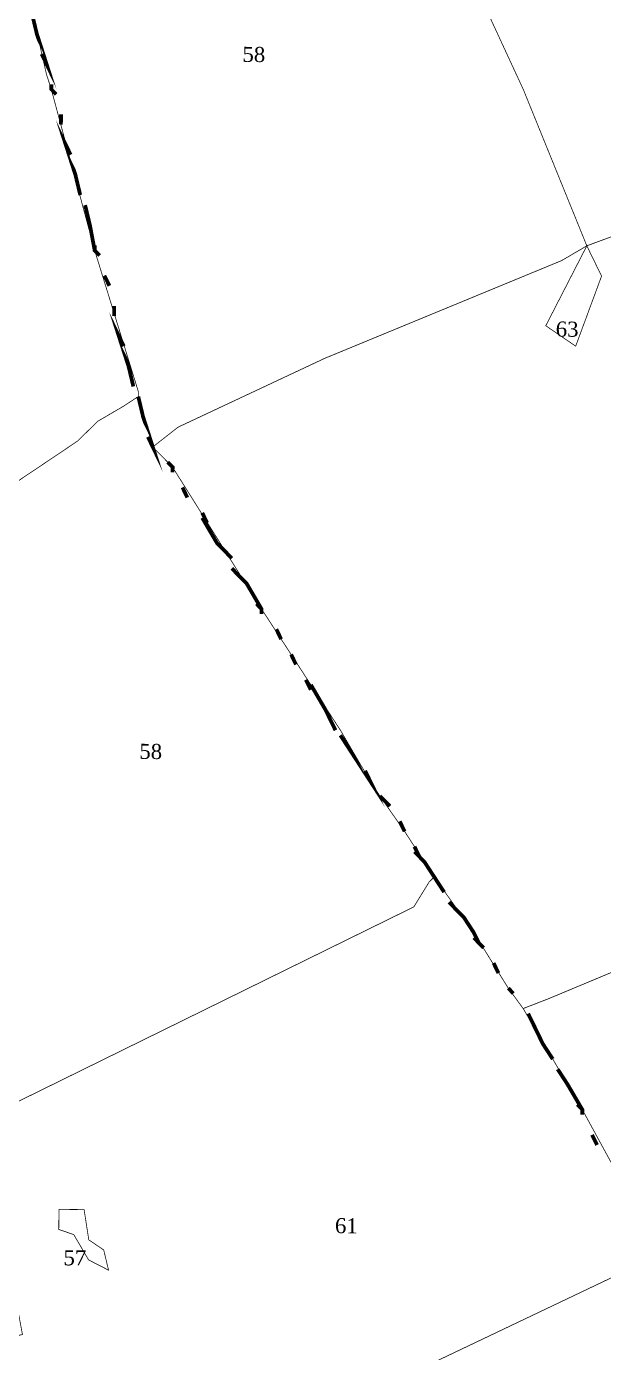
# Model space of a CAD drawing. Header units: metres. Extents: x 294533 to 301305, y 1963486 to 1977426.
# Drawn here: x 298904 to 299365, y 1970625 to 1971687 of the extents above; entities that cross this region are included whole.
import ezdxf

# ---------------------------------------------------------------- set-up
doc = ezdxf.new("R2010")
doc.units = ezdxf.units.M
for name, color, linetype in [('SURVEY NO.', 7, 'Continuous'), ('SURVEY PLOT BOUNDARY', 35, 'Continuous'), ('VILLAGE BOUNDARY', 212, 'Continuous')]:
    doc.layers.add(name, color=color, linetype=linetype)
doc.styles.get("Standard").update_dxf_attribs({"font": 'times.ttf'})

# ---------------------------------------------------------------- blocks, each defined once
blk = doc.blocks.new('45')
at = {"layer": 'SURVEY PLOT BOUNDARY', "lineweight": 18, "const_width": 0.6029049725429418}
for points in [[(298900.4175382745, 1971733.135891086), (298919.579974835, 1971648.505512742), (298923.4657494405, 1971636.402700704), (298958.2154019064, 1971507.380868506), (298993.1425980324, 1971394.436861775), (298993.0982330503, 1971390.417405177), (298980.9530591219, 1971382.511565671), (298960.7258629915, 1971370.674985669), (298948.5362403494, 1971358.74969049), (298944.473087699, 1971354.774507749), (298879.6839825993, 1971311.270212135), (298839.0964953922, 1971275.538682337), (298794.4014077451, 1971231.812597857), (298790.426985983, 1971235.876412043), (298774.9727812921, 1971292.326236614), (298731.8749176558, 1971393.300672461), (298688.9101480415, 1971506.333394369), (298665.4626511126, 1971566.891391639), (298642.0152379155, 1971627.449387986), (298606.9105827854, 1971724.315652057)], [(299583.8463961383, 1971018.081709686), (299321.3808612455, 1970908.420192233), (299301.1980300971, 1970900.603068828), (299289.3190460613, 1970916.813968909), (299261.67530246, 1970961.338497377), (299230.0127721145, 1971005.907383433), (299222.1082098407, 1971018.054469327), (299206.2990852932, 1971042.348641117), (299186.5155389836, 1971070.706627092), (299178.6110613657, 1971082.853795794), (299154.9417395264, 1971123.314510076), (299091.7054087996, 1971220.491195384), (299020.6088807812, 1971333.834423184), (299004.7110262695, 1971350.089681778), (299024.9825883062, 1971365.94580211), (299142.1495184163, 1971420.931813321), (299331.921302204, 1971499.23612198), (299352.1484983344, 1971511.072701982), (299319.2881134727, 1971447.116259898), (299343.2235414727, 1971430.772286128), (299363.938752406, 1971486.822888705), (299352.1484983344, 1971511.072701982), (299594.2981071325, 1971600.858726238)], [(298879.6839825993, 1971311.270212135), (298944.473087699, 1971354.774507749), (298948.5362403494, 1971358.74969049), (298960.7258629915, 1971370.674985669), (298980.9530591219, 1971382.511565671), (298993.0982330503, 1971390.417405177), (299004.7110262695, 1971350.089681778), (299020.6088807812, 1971333.834423184), (299091.7054087996, 1971220.491195384), (299154.9417395264, 1971123.314510076), (299178.6110613657, 1971082.853795794), (299186.5155389836, 1971070.706627092), (299206.2990852932, 1971042.348641117), (299222.1082098407, 1971018.054469327), (299230.0127721145, 1971005.907383433), (299225.9495366566, 1971001.932285348), (299213.671267782, 1970981.968076049), (298845.9178705466, 1970801.109646379)], [(299403.6908976444, 1970718.574131653), (299348.5365900439, 1970819.681641189), (299301.1980300971, 1970900.603068828), (299321.3808612455, 1970908.420192233), (299583.8463961383, 1971018.081709686)], [(299375.2042193835, 1970686.728984763), (299177.2173184475, 1970592.435565814)], [(298883.7990929226, 1970591.654239981), (298884.2871077255, 1970635.868262557), (298900.4067871476, 1970639.710286952), (298889.015734183, 1970700.135210532), (298848.9162617787, 1970708.61770331), (298849.2268166533, 1970736.753899494), (298849.2711816354, 1970740.773356092), (298849.4930065458, 1970760.870639081), (298845.9178705466, 1970801.109646379), (299213.671267782, 1970981.968076049), (299225.9495366566, 1971001.932285348), (299230.0127721145, 1971005.907383433), (299261.67530246, 1970961.338497377), (299289.3190460613, 1970916.813968909), (299301.1980300971, 1970900.603068828), (299348.5365900439, 1970819.681641189), (299403.6908976444, 1970718.574131653)], [(299177.2173184475, 1970592.435565814), (299375.2042193835, 1970686.728984763)]]:
    blk.add_lwpolyline(points, dxfattribs=at)
for points in [[(299405.8756175492, 1972008.953191885), (299429.3673957284, 1971952.414652137), (299464.3833208944, 1971847.50947487), (299492.2932543881, 1971827.101685988), (299532.1265368999, 1971794.502453624), (299587.8575901916, 1971745.64796359), (299687.041510708, 1971627.974689568), (299594.2981071325, 1971600.858726238), (299352.1484983344, 1971511.072701982), (299301.2791673705, 1971636.252593516), (299222.7660918811, 1971805.956929787), (299151.4921039343, 1971903.222331196), (299044.4036211442, 1972033.042691113), (299036.5877888345, 1972053.228690203), (299359.5130872082, 1972178.302664675), (299383.7147888324, 1972186.075429567), (299403.1877802675, 1972129.581247407), (299406.6298222446, 1972077.283954047)], [(299151.4921039343, 1971903.222331196), (299222.7660918811, 1971805.956929787), (299301.2791673705, 1971636.252593516), (299352.1484983344, 1971511.072701982), (299331.921302204, 1971499.23612198), (299142.1495184163, 1971420.931813321), (299024.9825883062, 1971365.94580211), (299004.7110262695, 1971350.089681778), (298993.0982330503, 1971390.417405177), (298993.1425980324, 1971394.436861775), (298958.2154019064, 1971507.380868506), (298923.4657494405, 1971636.402700704), (298919.579974835, 1971648.505512742), (298900.4175382745, 1971733.135891086), (298877.2363149699, 1971817.810627019), (298858.0295134273, 1971898.421548765), (298850.3467769881, 1971930.66600138), (298842.5753096606, 1971954.871457068), (298842.752769589, 1971970.949283459), (298838.7339828448, 1971970.993641048), (299020.37946318, 1972041.347751688), (299036.5877888345, 1972053.228690203), (299044.4036211442, 1972033.042691113)], [(299352.1484983344, 1971511.072701982), (299363.938752406, 1971486.822888705), (299343.2235414727, 1971430.772286128), (299319.2881134727, 1971447.116259898)], [(298953.3169082114, 1970699.425482647), (298969.3034089556, 1970691.209138173), (298965.4620821397, 1970707.331322152), (298953.4943681397, 1970715.503309038), (298949.7416875563, 1970739.664407137), (298929.6475863722, 1970739.886196928), (298929.4701264438, 1970723.808370537), (298941.4822054259, 1970719.655840249)], [(298965.4620821397, 1970707.331322152), (298969.3034089556, 1970691.209138173), (298953.3169082114, 1970699.425482647), (298941.4822054259, 1970719.655840249), (298929.4701264438, 1970723.808370537), (298929.6475863722, 1970739.886196928), (298949.7416875563, 1970739.664407137), (298953.4943681397, 1970715.503309038)]]:
    blk.add_lwpolyline(points, close=True, dxfattribs=at)
at = {"layer": 'VILLAGE BOUNDARY', "lineweight": 50, "const_width": 3.014524862714709}
for points in [[(298908.0559106558, 1971696.872065605), (298911.8973212034, 1971680.749880701), (298919.6687047992, 1971656.544425937), (298915.7386480192, 1971664.627696721)], [(298927.4401712025, 1971632.338886518), (298923.4657494405, 1971636.402700704), (298923.5101153468, 1971640.422241034)], [(298931.2814980184, 1971616.216702538), (298931.1927680542, 1971608.177789343)], [(298946.6469727451, 1971551.727964771), (298942.8056459293, 1971567.850148751), (298935.0341786018, 1971592.055604439), (298938.9642353817, 1971583.972333655)], [(298950.5770295251, 1971543.644693987), (298954.4184400726, 1971527.522509083), (298958.2154019064, 1971507.380868506), (298962.1899074002, 1971503.317053396), (298958.2154019064, 1971507.380868506), (298958.2597668885, 1971511.400325104)], [(298969.961290996, 1971479.111598632), (298966.031234216, 1971487.194869416)], [(298989.1680925386, 1971398.500676885), (298985.3267657228, 1971414.622860865), (298977.5552983952, 1971438.828316553), (298981.4854389069, 1971430.745044845)], [(298973.8027015436, 1971462.989413728), (298973.7139715794, 1971454.950500533)], [(298993.0982330503, 1971390.417405177), (298996.9395598661, 1971374.295221197), (299004.7110262695, 1971350.089681778), (299000.7809704136, 1971358.173036294)], [(299020.5645157991, 1971329.814966587), (299020.6088807812, 1971333.834423184), (299016.6343752874, 1971337.898238295)], [(299028.4689943412, 1971317.667881616), (299032.3991348529, 1971309.584609908)], [(299068.0360869604, 1971260.951909665), (299056.1127379425, 1971273.143353148), (299044.2781188887, 1971293.373709827)], [(299044.3224838708, 1971297.393166425), (299048.2525406508, 1971289.309895641)], [(299067.9473569962, 1971252.91299647), (299079.8707897459, 1971240.721552063), (299091.7054087996, 1971220.491195384)], [(299091.6610438175, 1971216.471738786), (299091.7054087996, 1971220.491195384), (299087.7309033059, 1971224.555010494)], [(299107.5144496155, 1971196.197024519), (299103.5843928355, 1971204.280295303)], [(299115.4190118893, 1971184.049938624), (299119.349152401, 1971175.966666916)], [(299127.253630943, 1971163.819581946), (299131.1837714547, 1971155.736310237)], [(299150.9229527822, 1971123.358867664), (299143.0627554906, 1971139.525410156), (299131.2281364368, 1971159.755766835)], [(299154.8973745444, 1971119.295053478), (299162.8019368181, 1971107.147967583), (299178.6110613657, 1971082.853795794), (299174.680920854, 1971090.937067502)], [(299194.4644662394, 1971062.578997795), (299186.5155389836, 1971070.706627092)], [(299202.3690285132, 1971050.431911901), (299206.2990852932, 1971042.348641117)], [(299214.203647567, 1971030.201555222), (299218.133704347, 1971022.118284438)], [(299237.9172506566, 1970993.760298463), (299230.0127721145, 1971005.907383433), (299222.1082098407, 1971018.054469327), (299214.1592825848, 1971026.182098624)], [(299241.8473911682, 1970985.677026754), (299253.7707401862, 1970973.485583271), (299261.67530246, 1970961.338497377), (299265.60535924, 1970953.255226593)], [(299269.5798647337, 1970949.191411482), (299261.6309374779, 1970957.319040779)], [(299281.4144837875, 1970928.961054803), (299277.4843432758, 1970937.044326512)], [(299289.3190460613, 1970916.813968909), (299293.2934678234, 1970912.750154722)], [(299324.8672682047, 1970860.142355471), (299316.9627059309, 1970872.289441365), (299305.1724518592, 1970896.539254642), (299309.1025923709, 1970888.455982934)], [(299328.7974087164, 1970852.059083762), (299336.7018872584, 1970839.911998792), (299348.5365900439, 1970819.681641189), (299348.4922250618, 1970815.662184591), (299348.5365900439, 1970819.681641189), (299344.5620845502, 1970823.7454563)], [(299360.2824791335, 1970791.412371315), (299356.3523386219, 1970799.495643023)]]:
    blk.add_lwpolyline(points, dxfattribs=at)
at = {"layer": 'SURVEY NO.', "char_height": 12.05809945085884, "attachment_point": 7, "rotation": 359.36762023634697}
for s, insert in [('58', (299076.4394793563, 1971658.144171857)), ('63', (299327.2294275742, 1971438.298880663)), ('58', (298993.915127006, 1971100.282338879)), ('61', (299150.4976263156, 1970720.678932897)), ('57', (298933.1708288907, 1970694.938065901))]:
    blk.add_mtext(s, dxfattribs=dict(at, insert=insert))

msp = doc.modelspace()

# ---------------------------------------------------------------- block references
msp.add_blockref('45', (0, 0))

doc.saveas('drawing.dxf')
